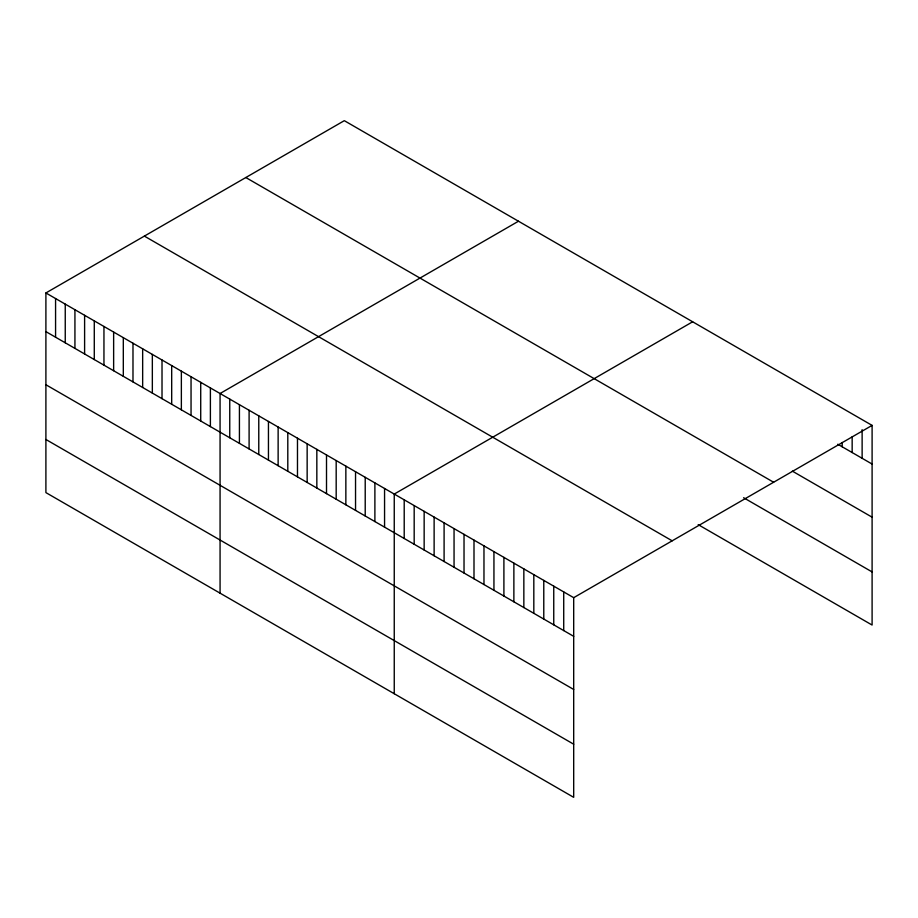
<?xml version="1.0" encoding="UTF-8"?>
<svg xmlns="http://www.w3.org/2000/svg" width="918" height="918" viewBox="0 0 918 918"><rect width="100%" height="100%" fill="white"/><g stroke="black" fill="none" stroke-linecap="round" stroke-linejoin="round"><path stroke-width="1.38" d="M45.9 292.957L573.693 597.675L573.693 797.329L45.9 492.61L45.9 292.957L344.307 120.671L872.1 425.39L872.1 625.043L698.185 524.637M518.475 221.227L220.068 393.512L220.068 593.166M692.654 321.782L394.247 494.068L394.247 693.721M573.693 597.675L872.1 425.39M837.755 444.232L872.1 464.049M792.349 471.129L872.1 517.178M245.829 177.53L773.622 482.248M743.603 497.728L872.1 571.914M144.378 236.11L672.171 540.817M45.9 331.627L573.693 636.335M45.9 384.745L573.693 689.464M45.9 439.481L573.693 744.2M862.128 429.658L862.128 458.3M852.156 436.796L852.156 452.54M842.196 442.487L842.196 446.791M563.721 591.915L563.721 630.586M553.749 586.166L553.749 624.825M543.777 580.405L543.777 619.076M533.817 574.657L533.817 613.316M523.845 568.896L523.845 607.555M513.873 563.136L513.873 601.806M503.902 557.387L503.902 596.046M493.941 551.626L493.941 590.297M483.97 545.877L483.97 584.536M473.998 540.117L473.998 578.776M464.026 534.368L464.026 573.027M454.054 528.607L454.054 567.267M444.094 522.847L444.094 561.518M434.122 517.098L434.122 555.757M424.15 511.337L424.15 550.008M414.179 505.589L414.179 544.248M404.207 499.828L404.207 538.487M384.562 488.491L384.562 527.15M374.888 482.902L374.888 521.562M365.215 477.314L365.215 515.973M355.541 471.726L355.541 510.385M345.856 466.137L345.856 504.808M336.183 460.549L336.183 499.22M326.51 454.961L326.51 493.632M316.836 449.384L316.836 488.043M307.151 443.796L307.151 482.455M297.478 438.207L297.478 476.867M287.804 432.619L287.804 471.278M278.131 427.031L278.131 465.701M268.446 421.442L268.446 460.113M258.773 415.865L258.773 454.525M249.099 410.277L249.099 448.936M239.426 404.689L239.426 443.348M229.752 399.101L229.752 437.76M210.394 387.924L210.394 426.595M200.721 382.347L200.721 421.006M191.047 376.759L191.047 415.418M181.362 371.17L181.362 409.83M171.689 365.582L171.689 404.241M162.016 359.994L162.016 398.664M152.342 354.405L152.342 393.076M142.657 348.829L142.657 387.488M132.984 343.24L132.984 381.899M123.31 337.652L123.31 376.311M113.637 332.064L113.637 370.723M103.952 326.475L103.952 365.146M94.279 320.887L94.279 359.558M84.605 315.31L84.605 353.969M74.932 309.722L74.932 348.381M65.247 304.133L65.247 342.793M55.573 298.545L55.573 337.204"/></g></svg>
